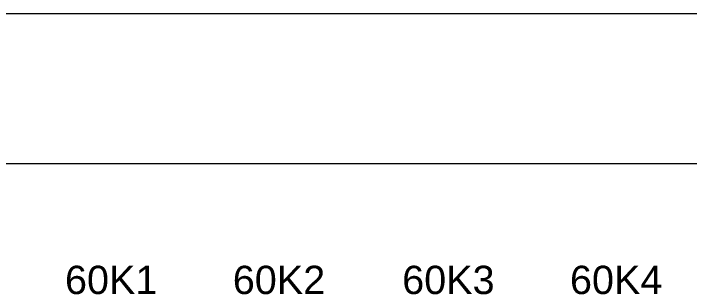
# Model space of a CAD drawing. Header units: millimetres. Extents: x 1004 to 59588, y 686 to 38112.
# Drawn here: x 17402.3 to 17653.5, y 2385.5 to 2489.9 of the extents above; entities that cross this region are included whole.
import ezdxf

# ---------------------------------------------------------------- set-up
doc = ezdxf.new("R2010")
doc.units = ezdxf.units.MM
doc.layers.add('PDF14_Geometry', color=7, linetype='Continuous')
doc.layers.add('PDF14_Text', color=7, linetype='Continuous')
doc.styles.add('PDF Arial', font='arial.ttf')

msp = doc.modelspace()

# ---------------------------------------------------------------- linework, layer by layer
at = {"layer": 'PDF14_Geometry', "lineweight": 0}
msp.add_lwpolyline([(18303.79, 2489.87), (18303.79, 2433.99), (17397.9, 2433.99), (17397.9, 2489.87)], close=True, dxfattribs=at)

# ---------------------------------------------------------------- texts
at = {"layer": 'PDF14_Text', "char_height": 10.527, "attachment_point": 7, "style": 'PDF Arial'}
for s, insert in [('60K1', (17421.44, 2385.53)), ('60K2', (17483.79, 2385.53)), ('60K3', (17546.73, 2385.53)), ('60K4', (17609.08, 2385.53))]:
    msp.add_mtext(s, dxfattribs=dict(at, insert=insert))

doc.saveas('drawing.dxf')
